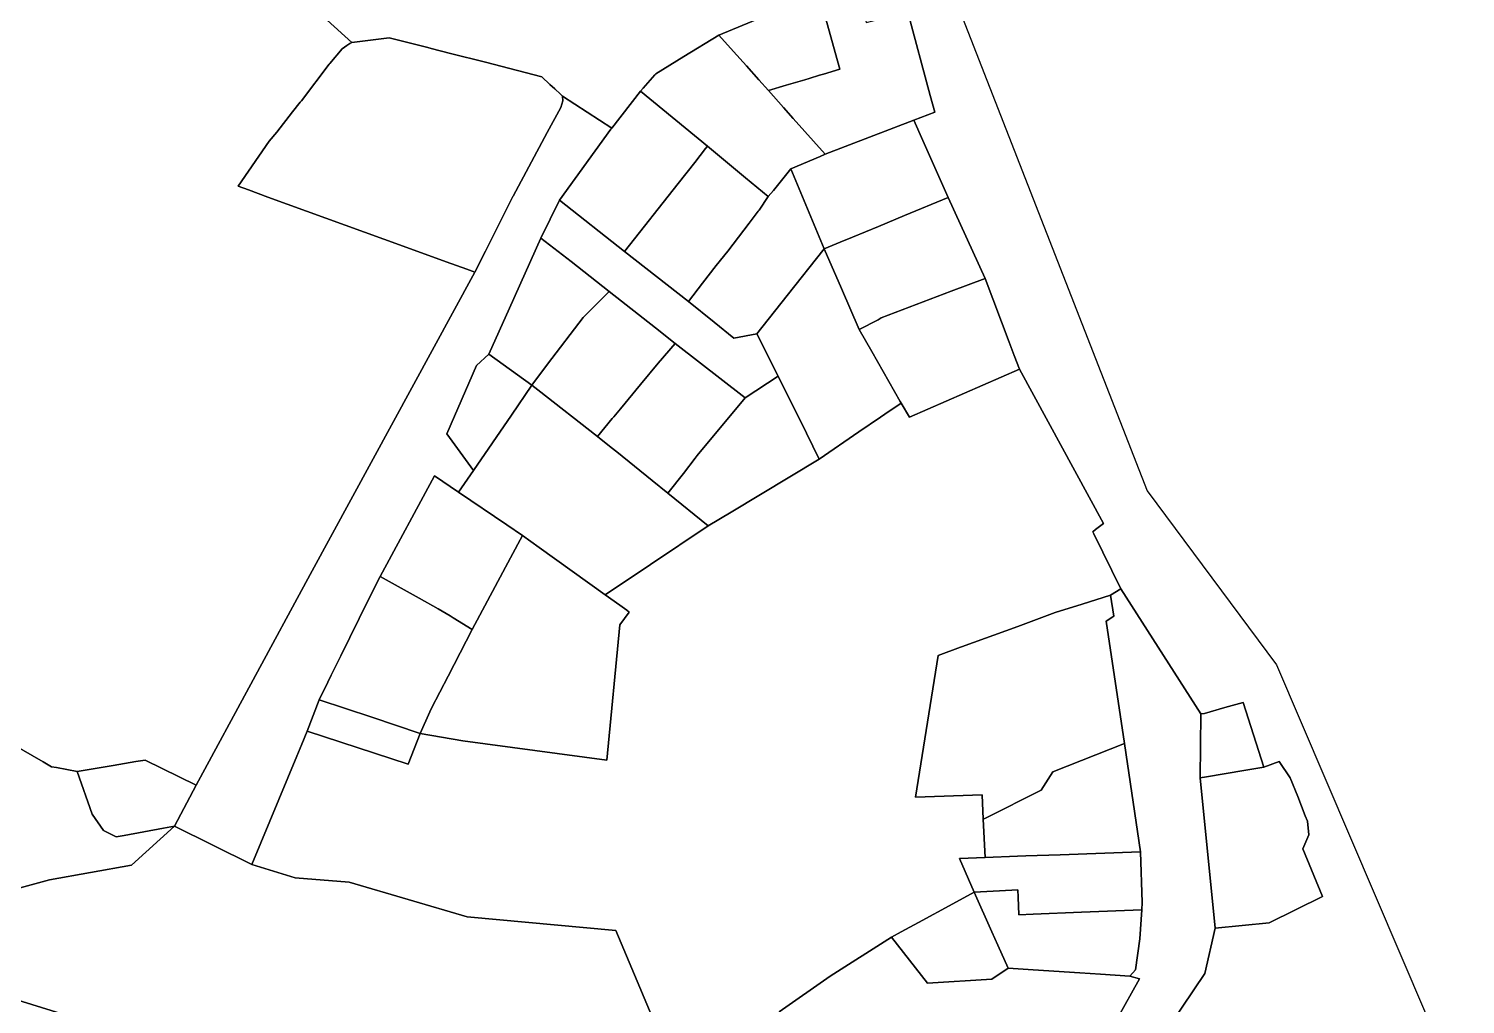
# Model space of a CAD drawing. Header units: inches. Extents: x 469561 to 471650, y 1000291 to 1003909.
# Drawn here: x 470357.6 to 470656, y 1001613.6 to 1001816.3 of the extents above; entities that cross this region are included whole.
import ezdxf

# ---------------------------------------------------------------- set-up
doc = ezdxf.new("R2010")
doc.units = ezdxf.units.IN
doc.header["$MEASUREMENT"] = 0
doc.layers.add('Gulele_10_08_New_Parcel', color=7, linetype='Continuous')

msp = doc.modelspace()

# ---------------------------------------------------------------- linework, layer by layer
at = {"layer": 'Gulele_10_08_New_Parcel'}
for points in [[(470377.8537, 1001855.8309), (470424.6593, 1001813.3793), (470424.2493, 1001813.1793), (470423.6293, 1001812.7793), (470422.6893, 1001812.0793), (470420.0709, 1001809.0324), (470419.9393, 1001808.8793), (470414.189, 1001801.27), (470413.9693, 1001800.9793), (470412.3793, 1001798.9793), (470409.0593, 1001794.7793), (470407.4993, 1001792.8793), (470401.0293, 1001783.5793), (470403.2014, 1001782.7683), (470407.1893, 1001781.2793), (470431.345, 1001772.5145), (470436.8883, 1001770.5032), (470444.285, 1001767.8193), (470448.5293, 1001766.2793), (470450.2493, 1001765.6793), (470416.0274, 1001702.8866), (470392.3248, 1001659.0992), (470381.721, 1001664.3387), (470379.8063, 1001664.0168), (470375.1116, 1001663.2274), (470367.6242, 1001661.9684), (470363.3499, 1001662.7636), (470362.2599, 1001662.9664), (470360.5693, 1001663.9389), (470296.7658, 1001700.6411)], [(470509.8093, 1001818.5793), (470500.9277, 1001814.9371), (470493.6227, 1001810.4576), (470487.7941, 1001806.8835), (470487.6399, 1001806.7079), (470485.1755, 1001803.9013), (470484.6293, 1001803.2793), (470478.6554, 1001795.6179), (470468.4393, 1001802.2793), (470467.9993, 1001802.6793), (470466.8393, 1001803.7793), (470465.8393, 1001804.6793), (470464.1593, 1001806.2793), (470459.0583, 1001807.5817), (470452.4093, 1001809.2793), (470445.1928, 1001811.1396), (470441.1593, 1001812.1793), (470440.4458, 1001812.3593), (470432.4393, 1001814.3793), (470424.6593, 1001813.3793), (470377.8537, 1001855.8309)], [(470543.6184, 1001838.8004), (470589.869, 1001720.2535), (470616.7522, 1001684.1111), (470668.206, 1001563.8294)], [(470592.4521, 1001606.0122), (470601.8648, 1001619.9807), (470603.9954, 1001629.4126), (470615.2215, 1001630.5146), (470626.3419, 1001636.0302), (470622.2179, 1001645.9087), (470623.4647, 1001648.7859), (470623.1769, 1001651.6632), (470622.7415, 1001652.7693), (470621.1614, 1001656.7838), (470619.6284, 1001660.6785), (470617.3266, 1001664.0352), (470614.1616, 1001662.8843), (470609.8458, 1001676.3114), (470606.0159, 1001675.2356), (470601.7838, 1001674.0468), (470601.0323, 1001673.9135), (470584.4407, 1001699.8926), (470578.8237, 1001711.3032), (470578.5893, 1001711.7793), (470579.156, 1001712.2134), (470580.823, 1001713.4904), (470563.3783, 1001745.5106), (470562.2842, 1001748.3943), (470561.2329, 1001751.1653), (470556.2193, 1001764.3793), (470548.5593, 1001781.1793), (470543.2915, 1001793.0204), (470541.4021, 1001797.2674), (470545.7606, 1001798.9489), (470544.8375, 1001802.3836), (470540.1893, 1001819.6793)], [(470490.3788, 1001603.0862), (470479.5255, 1001628.9095), (470448.6593, 1001631.7793), (470424.1317, 1001638.979), (470412.9086, 1001639.8876), (470403.9266, 1001642.6321), (470413.2603, 1001665.1546), (470414.2835, 1001667.6236), (470415.4037, 1001670.3267), (470436.3618, 1001663.4654), (470438.8793, 1001669.8793), (470447.7527, 1001668.3507), (470477.653, 1001664.2917), (470480.3681, 1001692.4521), (470482.3093, 1001695.0793), (470481.778, 1001695.4608), (470480.3377, 1001696.4949), (470477.3128, 1001698.667), (470486.7079, 1001704.9559), (470498.6951, 1001712.9798), (470503.481, 1001715.8615), (470521.7793, 1001726.8793), (470530.0016, 1001732.4898), (470534.5005, 1001735.5597), (470535.4012, 1001736.1742), (470538.7793, 1001738.4793), (470540.5285, 1001735.5713), (470563.3783, 1001745.5106), (470580.823, 1001713.4904), (470579.156, 1001712.2134), (470578.5893, 1001711.7793), (470578.8237, 1001711.3032), (470584.4407, 1001699.8926), (470582.3093, 1001698.5793), (470576.4033, 1001696.7353), (470570.7793, 1001694.9793), (470563.0593, 1001692.0793), (470551.2982, 1001687.8402), (470551.1293, 1001687.7793), (470546.4993, 1001686.0793), (470541.7844, 1001656.634), (470555.6011, 1001657.1216), (470555.8581, 1001652.0721), (470556.2629, 1001644.1194), (470550.8825, 1001643.926), (470553.9693, 1001636.8793), (470549.5413, 1001634.4795), (470542.3824, 1001630.5997), (470538.7947, 1001628.6553), (470536.8093, 1001627.5793), (470524.0614, 1001619.4285), (470513.4576, 1001612.0682)], [(470296.7658, 1001700.6411), (470360.5693, 1001663.9389), (470362.2599, 1001662.9664), (470363.3499, 1001662.7636), (470367.6242, 1001661.9684), (470370.7429, 1001653.1111), (470373.1132, 1001649.7429), (470375.733, 1001648.3706), (470377.3928, 1001648.6786), (470385.5644, 1001650.195), (470387.8338, 1001650.6161), (470378.914, 1001642.4739), (470361.9007, 1001639.4432), (470333.3899, 1001631.7397)], [(470583.6741, 1001610.5625), (470588.2747, 1001618.9224), (470586.2793, 1001619.4793), (470587.4903, 1001620.7889), (470588.3634, 1001627.2124), (470588.7609, 1001633.2232), (470588.8624, 1001634.7585), (470588.5293, 1001645.2793), (470585.1593, 1001667.7793), (470581.3793, 1001693.1793), (470582.9754, 1001694.245), (470582.3093, 1001698.5793), (470584.4407, 1001699.8926), (470601.0323, 1001673.9135), (470600.9264, 1001660.6785), (470603.9954, 1001629.4126), (470601.8648, 1001619.9807), (470592.4521, 1001606.0122)], [(470333.3899, 1001631.7397), (470361.9007, 1001639.4432), (470378.914, 1001642.4739), (470387.8338, 1001650.6161), (470403.9266, 1001642.6321), (470412.9086, 1001639.8876), (470424.1317, 1001638.979), (470448.6593, 1001631.7793), (470479.5255, 1001628.9095), (470490.3788, 1001603.0862)], [(470513.4576, 1001612.0682), (470524.0614, 1001619.4285), (470536.8093, 1001627.5793), (470544.2779, 1001618.0019), (470557.6337, 1001618.8612), (470560.9993, 1001621.0793), (470566.2193, 1001620.7793), (470575.9117, 1001620.1512), (470580.1808, 1001619.8745), (470586.2793, 1001619.4793), (470588.2747, 1001618.9224), (470583.6741, 1001610.5625)], [(470372.2568, 1001609.2248), (470318.8966, 1001625.7357)], [(470318.8966, 1001625.7357), (470372.2568, 1001609.2248), (470372.7941, 1001597.7155), (470369.5593, 1001584.6793), (470358.1432, 1001589.9317), (470354.7793, 1001591.4793)]]:
    msp.add_lwpolyline(points, dxfattribs=at)
for points in [[(470500.9277, 1001814.9371), (470509.8093, 1001818.5793), (470514.2534, 1001819.6257), (470522.3058, 1001821.5216), (470522.7093, 1001819.8574), (470523.1382, 1001818.2997), (470525.0571, 1001811.3298), (470526.02, 1001807.8322), (470522.6445, 1001806.8292), (470521.8519, 1001806.5937), (470519.6863, 1001805.9502), (470518.7668, 1001805.677), (470514.9283, 1001804.5364), (470511.2012, 1001803.4289), (470509.2529, 1001805.6114), (470506.6385, 1001808.54), (470503.9552, 1001811.5457)], [(470511.2012, 1001803.4289), (470514.9283, 1001804.5364), (470518.7668, 1001805.677), (470519.6863, 1001805.9502), (470521.8519, 1001806.5937), (470522.6445, 1001806.8292), (470526.02, 1001807.8322), (470525.0571, 1001811.3298), (470523.1382, 1001818.2997), (470522.7093, 1001819.8574), (470530.5177, 1001821.7509), (470531.5293, 1001817.5793), (470540.1893, 1001819.6793), (470544.8375, 1001802.3836), (470545.7606, 1001798.9489), (470541.4021, 1001797.2674), (470523.0293, 1001790.1793), (470516.3744, 1001797.634), (470514.3504, 1001799.9012)], [(470401.0293, 1001783.5793), (470407.4993, 1001792.8793), (470409.0593, 1001794.7793), (470412.3793, 1001798.9793), (470413.9693, 1001800.9793), (470414.189, 1001801.27), (470419.9393, 1001808.8793), (470420.0709, 1001809.0324), (470422.6893, 1001812.0793), (470423.6293, 1001812.7793), (470424.2493, 1001813.1793), (470424.6593, 1001813.3793), (470432.4393, 1001814.3793), (470440.4458, 1001812.3593), (470441.1593, 1001812.1793), (470445.1928, 1001811.1396), (470452.4093, 1001809.2793), (470459.0583, 1001807.5817), (470464.1593, 1001806.2793), (470465.8393, 1001804.6793), (470466.8393, 1001803.7793), (470467.9993, 1001802.6793), (470468.4393, 1001802.2793), (470468.4993, 1001801.2793), (470468.0893, 1001799.8793), (470465.2793, 1001794.6793), (470458.1667, 1001781.4488), (470458.1293, 1001781.3793), (470452.4276, 1001770.0193), (470450.2493, 1001765.6793), (470448.5293, 1001766.2793), (470444.285, 1001767.8193), (470436.8883, 1001770.5032), (470431.345, 1001772.5145), (470407.1893, 1001781.2793), (470403.2014, 1001782.7683)], [(470484.6293, 1001803.2793), (470485.1755, 1001803.9013), (470487.6399, 1001806.7079), (470487.7941, 1001806.8835), (470493.6227, 1001810.4576), (470500.9277, 1001814.9371), (470503.9552, 1001811.5457), (470506.6385, 1001808.54), (470509.2529, 1001805.6114), (470511.2012, 1001803.4289), (470514.3504, 1001799.9012), (470516.3744, 1001797.634), (470523.0293, 1001790.1793), (470521.9402, 1001789.7223), (470515.8793, 1001787.1793), (470512.2481, 1001782.6887), (470511.1893, 1001781.3793), (470506.459, 1001785.3026), (470498.5293, 1001791.8793)], [(470467.7793, 1001780.6793), (470478.4693, 1001795.3793), (470478.6554, 1001795.6179), (470484.6293, 1001803.2793), (470498.5293, 1001791.8793), (470498.1293, 1001791.3793), (470495.9393, 1001788.4793), (470492.4829, 1001784.1086), (470481.3093, 1001769.9793)], [(470387.8338, 1001650.6161), (470392.3248, 1001659.0992), (470416.0274, 1001702.8866), (470450.2493, 1001765.6793), (470452.4276, 1001770.0193), (470458.1293, 1001781.3793), (470458.1667, 1001781.4488), (470465.2793, 1001794.6793), (470468.0893, 1001799.8793), (470468.4993, 1001801.2793), (470468.4393, 1001802.2793), (470478.6554, 1001795.6179), (470478.4693, 1001795.3793), (470467.7793, 1001780.6793), (470463.9093, 1001772.7793), (470457.4048, 1001758.1967), (470453.1606, 1001748.6814), (470450.6009, 1001746.2937), (470444.4014, 1001732.1269), (470449.9365, 1001724.4738), (470446.8574, 1001719.9878), (470441.8634, 1001723.3676), (470430.5293, 1001702.4793), (470428.0593, 1001697.5793), (470422.3714, 1001686.0258), (470420.3793, 1001681.9793), (470419.6804, 1001680.5536), (470417.8793, 1001676.8793), (470415.4037, 1001670.3267), (470414.2835, 1001667.6236), (470413.2603, 1001665.1546), (470403.9266, 1001642.6321)], [(470515.8793, 1001787.1793), (470521.9402, 1001789.7223), (470523.0293, 1001790.1793), (470541.4021, 1001797.2674), (470543.2915, 1001793.0204), (470548.5593, 1001781.1793), (470539.4894, 1001777.4353), (470534.0637, 1001775.1957), (470528.6616, 1001772.9657), (470527.5086, 1001772.4898), (470526.9277, 1001772.2501), (470522.8029, 1001770.5474)], [(470481.3093, 1001769.9793), (470492.4829, 1001784.1086), (470495.9393, 1001788.4793), (470498.1293, 1001791.3793), (470498.5293, 1001791.8793), (470506.459, 1001785.3026), (470511.1893, 1001781.3793), (470509.2793, 1001778.5793), (470509.1111, 1001778.3603), (470507.1877, 1001775.8567), (470502.7493, 1001770.0793), (470500.3831, 1001767.0596), (470497.4993, 1001763.3793), (470494.5893, 1001759.5793)], [(470494.5893, 1001759.5793), (470497.4993, 1001763.3793), (470500.3831, 1001767.0596), (470502.7493, 1001770.0793), (470507.1877, 1001775.8567), (470509.1111, 1001778.3603), (470509.2793, 1001778.5793), (470511.1893, 1001781.3793), (470512.2481, 1001782.6887), (470515.8793, 1001787.1793), (470522.8029, 1001770.5474), (470515.1078, 1001760.8316), (470508.8093, 1001752.8793), (470504.0293, 1001751.9793), (470499.9239, 1001755.2845)], [(470463.9093, 1001772.7793), (470467.7793, 1001780.6793), (470481.3093, 1001769.9793), (470494.5893, 1001759.5793), (470499.9239, 1001755.2845), (470504.0293, 1001751.9793), (470508.8093, 1001752.8793), (470513.2493, 1001744.0793), (470506.4093, 1001739.5793), (470491.8393, 1001750.8793), (470487.7482, 1001754.1091), (470478.1593, 1001761.6793), (470470.2493, 1001767.8793)], [(470522.8029, 1001770.5474), (470526.9277, 1001772.2501), (470527.5086, 1001772.4898), (470528.6616, 1001772.9657), (470534.0637, 1001775.1957), (470539.4894, 1001777.4353), (470548.5593, 1001781.1793), (470556.2193, 1001764.3793), (470549.2, 1001761.7096), (470534.6593, 1001756.1793), (470533.9993, 1001755.7793), (470530.0893, 1001753.7793), (470526.378, 1001762.3202)], [(470453.1606, 1001748.6814), (470457.4048, 1001758.1967), (470463.9093, 1001772.7793), (470470.2493, 1001767.8793), (470478.1593, 1001761.6793), (470472.7193, 1001756.2793), (470465.2923, 1001746.5888), (470462.0961, 1001742.1896)], [(470508.8093, 1001752.8793), (470515.1078, 1001760.8316), (470522.8029, 1001770.5474), (470526.378, 1001762.3202), (470530.0893, 1001753.7793), (470532.7017, 1001749.1798), (470538.591, 1001738.8108), (470538.7793, 1001738.4793), (470535.4012, 1001736.1742), (470534.5005, 1001735.5597), (470530.0016, 1001732.4898), (470521.7793, 1001726.8793), (470519.1246, 1001732.2323), (470513.2493, 1001744.0793)], [(470530.0893, 1001753.7793), (470533.9993, 1001755.7793), (470534.6593, 1001756.1793), (470549.2, 1001761.7096), (470556.2193, 1001764.3793), (470561.2329, 1001751.1653), (470562.2842, 1001748.3943), (470563.3783, 1001745.5106), (470540.5285, 1001735.5713), (470538.7793, 1001738.4793), (470538.591, 1001738.8108), (470532.7017, 1001749.1798)], [(470462.0961, 1001742.1896), (470465.2923, 1001746.5888), (470472.7193, 1001756.2793), (470478.1593, 1001761.6793), (470487.7482, 1001754.1091), (470491.8393, 1001750.8793), (470488.3393, 1001746.7793), (470484.6623, 1001742.3561), (470480.4753, 1001737.3195), (470479.0901, 1001735.6531), (470478.7793, 1001735.2793), (470475.7193, 1001731.5793), (470463.2863, 1001741.2626)], [(470475.7193, 1001731.5793), (470478.7793, 1001735.2793), (470479.0901, 1001735.6531), (470480.4753, 1001737.3195), (470484.6623, 1001742.3561), (470488.3393, 1001746.7793), (470491.8393, 1001750.8793), (470506.4093, 1001739.5793), (470496.4393, 1001727.5793), (470496.0121, 1001727.0341), (470493.5543, 1001723.8974), (470490.3152, 1001719.7635), (470487.0758, 1001722.386), (470479.6934, 1001728.3621), (470478.5703, 1001729.2713)], [(470444.4014, 1001732.1269), (470450.6009, 1001746.2937), (470453.1606, 1001748.6814), (470462.0961, 1001742.1896), (470457.8401, 1001735.9888), (470449.9365, 1001724.4738)], [(470490.3152, 1001719.7635), (470493.5543, 1001723.8974), (470496.0121, 1001727.0341), (470496.4393, 1001727.5793), (470506.4093, 1001739.5793), (470513.2493, 1001744.0793), (470519.1246, 1001732.2323), (470521.7793, 1001726.8793), (470503.481, 1001715.8615), (470498.6951, 1001712.9798)], [(470446.8574, 1001719.9878), (470449.9365, 1001724.4738), (470457.8401, 1001735.9888), (470462.0961, 1001742.1896), (470463.2863, 1001741.2626), (470475.7193, 1001731.5793), (470478.5703, 1001729.2713), (470479.6934, 1001728.3621), (470487.0758, 1001722.386), (470490.3152, 1001719.7635), (470498.6951, 1001712.9798), (470486.7079, 1001704.9559), (470477.3128, 1001698.667), (470463.6159, 1001708.5017), (470460.1133, 1001711.0167), (470456.8532, 1001713.223)], [(470430.5293, 1001702.4793), (470441.8634, 1001723.3676), (470446.8574, 1001719.9878), (470456.8532, 1001713.223), (470460.1133, 1001711.0167), (470457.6302, 1001706.3761), (470449.6593, 1001691.4793), (470445.7493, 1001693.8793), (470445.0793, 1001694.2873), (470442.6293, 1001695.7793), (470438.6945, 1001697.9581)], [(470438.8793, 1001669.8793), (470440.8793, 1001674.3793), (470441.2465, 1001675.0981), (470444.6593, 1001681.7793), (470449.6593, 1001691.4793), (470457.6302, 1001706.3761), (470460.1133, 1001711.0167), (470463.6159, 1001708.5017), (470477.3128, 1001698.667), (470480.3377, 1001696.4949), (470481.778, 1001695.4608), (470482.3093, 1001695.0793), (470480.3681, 1001692.4521), (470477.653, 1001664.2917), (470447.7527, 1001668.3507)], [(470417.8793, 1001676.8793), (470419.6804, 1001680.5536), (470420.3793, 1001681.9793), (470422.3714, 1001686.0258), (470428.0593, 1001697.5793), (470430.5293, 1001702.4793), (470438.6945, 1001697.9581), (470442.6293, 1001695.7793), (470445.0793, 1001694.2873), (470445.7493, 1001693.8793), (470449.6593, 1001691.4793), (470444.6593, 1001681.7793), (470441.2465, 1001675.0981), (470440.8793, 1001674.3793), (470438.8793, 1001669.8793), (470428.8093, 1001673.2793)], [(470541.7844, 1001656.634), (470546.4993, 1001686.0793), (470551.1293, 1001687.7793), (470551.2982, 1001687.8402), (470563.0593, 1001692.0793), (470570.7793, 1001694.9793), (470576.4033, 1001696.7353), (470582.3093, 1001698.5793), (470582.9754, 1001694.245), (470581.3793, 1001693.1793), (470585.1593, 1001667.7793), (470570.3093, 1001661.8793), (470567.8393, 1001658.0793), (470556.2793, 1001652.2793), (470555.8581, 1001652.0721), (470555.6011, 1001657.1216)], [(470415.4037, 1001670.3267), (470417.8793, 1001676.8793), (470428.8093, 1001673.2793), (470438.8793, 1001669.8793), (470436.3618, 1001663.4654)], [(470600.9264, 1001660.6785), (470601.0323, 1001673.9135), (470601.7838, 1001674.0468), (470606.0159, 1001675.2356), (470609.8458, 1001676.3114), (470614.1616, 1001662.8843), (470609.9996, 1001662.1907), (470602.1968, 1001660.8902)], [(470555.8581, 1001652.0721), (470556.2793, 1001652.2793), (470567.8393, 1001658.0793), (470570.3093, 1001661.8793), (470585.1593, 1001667.7793), (470588.5293, 1001645.2793), (470571.8352, 1001644.6792), (470564.664, 1001644.4214), (470562.947, 1001644.3597), (470556.2629, 1001644.1194)], [(470367.6242, 1001661.9684), (470375.1116, 1001663.2274), (470379.8063, 1001664.0168), (470381.721, 1001664.3387), (470392.3248, 1001659.0992), (470387.8338, 1001650.6161), (470385.5644, 1001650.195), (470377.3928, 1001648.6786), (470375.733, 1001648.3706), (470373.1132, 1001649.7429), (470370.7429, 1001653.1111)], [(470600.9264, 1001660.6785), (470602.1968, 1001660.8902), (470609.9996, 1001662.1907), (470614.1616, 1001662.8843), (470617.3266, 1001664.0352), (470619.6284, 1001660.6785), (470621.1614, 1001656.7838), (470622.7415, 1001652.7693), (470623.1769, 1001651.6632), (470623.4647, 1001648.7859), (470622.2179, 1001645.9087), (470626.3419, 1001636.0302), (470615.2215, 1001630.5146), (470603.9954, 1001629.4126)], [(470550.8825, 1001643.926), (470556.2629, 1001644.1194), (470562.947, 1001644.3597), (470564.664, 1001644.4214), (470571.8352, 1001644.6792), (470588.5293, 1001645.2793), (470588.8624, 1001634.7585), (470588.7609, 1001633.2232), (470576.276, 1001632.7279), (470566.1872, 1001632.3277), (470563.2234, 1001632.2101), (470563.0617, 1001635.8307), (470562.9927, 1001637.3756), (470559.1875, 1001637.1663), (470553.9693, 1001636.8793)], [(470536.8093, 1001627.5793), (470538.7947, 1001628.6553), (470542.3824, 1001630.5997), (470549.5413, 1001634.4795), (470553.9693, 1001636.8793), (470557.6234, 1001628.6258), (470558.8393, 1001625.8793), (470560.9993, 1001621.0793), (470557.6337, 1001618.8612), (470544.2779, 1001618.0019)], [(470553.9693, 1001636.8793), (470559.1875, 1001637.1663), (470562.9927, 1001637.3756), (470563.0617, 1001635.8307), (470563.2234, 1001632.2101), (470566.1872, 1001632.3277), (470576.276, 1001632.7279), (470588.7609, 1001633.2232), (470588.3634, 1001627.2124), (470587.4903, 1001620.7889), (470586.2793, 1001619.4793), (470580.1808, 1001619.8745), (470575.9117, 1001620.1512), (470566.2193, 1001620.7793), (470560.9993, 1001621.0793), (470558.8393, 1001625.8793), (470557.6234, 1001628.6258)]]:
    msp.add_lwpolyline(points, close=True, dxfattribs=at)

doc.saveas('drawing.dxf')
